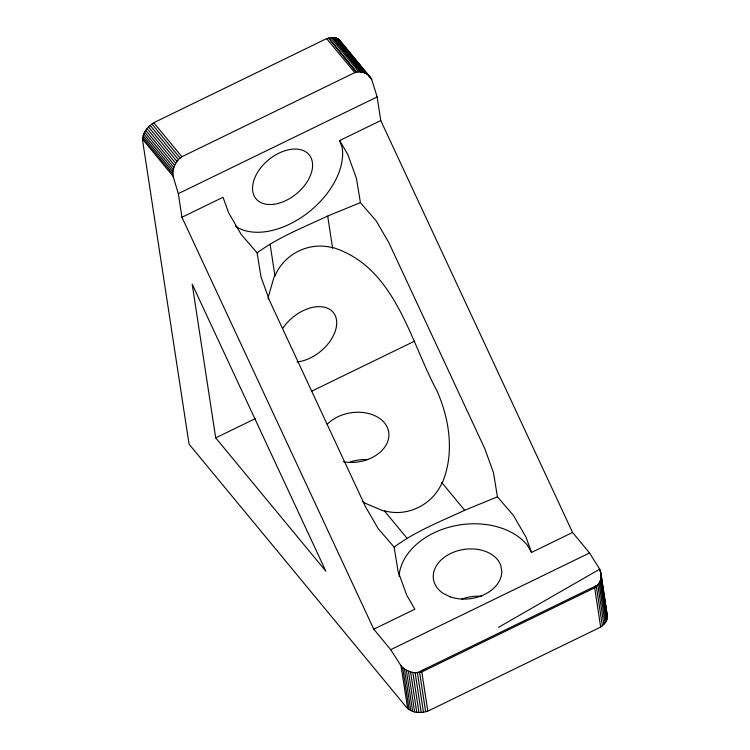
<?xml version="1.0" encoding="UTF-8"?>
<svg xmlns="http://www.w3.org/2000/svg" width="750" height="750" viewBox="0 0 750 750"><rect width="100%" height="100%" fill="white"/><g stroke="black" fill="none" stroke-linecap="round" stroke-linejoin="round"><path stroke-width="1.12" d="M600.956 573.281C601.987 578.869 599.288 584.616 594.694 587.812L421.809 671.916C414.431 674.138 406.059 671.663 401.044 665.812L390.712 649.688L373.772 629.184L181.941 217.266L178.331 193.631L173.072 176.278C172.003 168.759 175.622 160.969 181.894 156.731L354.778 72.628C361.228 70.416 368.897 73.275 371.756 79.631L377.147 96.919L380.756 120.562L572.587 532.472L589.528 552.975L599.728 569.156L600.956 573.281L607.463 616.594C607.322 621.778 603.206 625.856 598.781 627.994L429.788 710.203C422.4 713.709 412.219 713.606 406.406 707.203L189.066 444.169L142.65 140.822C141.994 132.431 148.744 125.334 155.747 121.744L324.741 39.544C329.288 37.331 335.7 36.141 339.637 40.134L370.716 77.878M268.2 299.137L268.294 296.85L274.116 276.816L274.95 275.916C284.241 253.791 309.337 241.369 332.531 247.734L333.759 247.8C395.522 267.787 409.931 340.641 436.969 390.863C449.419 419.241 454.566 452.344 442.744 481.819L442.022 482.841C432.488 504.769 407.503 517.406 384.3 510.741L383.1 510.825L364.209 502.809L362.409 501.441M603.844 624.441L597.806 584.953L595.116 586.266L594.694 587.812L600.656 626.962M373.772 629.184L414.844 609.206L406.688 595.134L398.081 571.303L394.125 547.116L378.253 528.722L365.578 506.869L269.662 300.909L261.056 277.069L257.1 252.881C278.85 236.888 304.472 226.959 328.828 215.55L360.413 202.631L376.284 221.025L388.95 242.878L484.866 448.837L493.472 472.669L497.428 496.856L513.3 515.25L525.975 537.103L531.516 552.45L572.587 532.472M394.125 547.116C415.828 531.028 441.441 521.109 465.844 509.775L497.428 496.856M602.353 625.772L596.334 586.453L595.116 586.266L423.722 669.628L420.553 672.169L419.878 671.494L417.394 672.703L423.441 712.2M498.516 627.347L599.728 569.156L600.084 571.472M178.331 193.631L377.147 96.919M181.941 217.266L223.012 197.287L228.562 212.634L241.228 234.497L257.1 252.881M235.388 226.172A68.972 43.922 -39.6 0 0 305.634 214.472A68.972 43.922 -39.6 0 0 342.206 147.778L339.684 140.541L380.756 120.562M215.7 437.887L192.178 284.128L325.866 571.219L215.7 437.887L255.675 418.444M311.428 391.322L414.516 341.175M390.712 649.688L589.528 552.975M423.722 669.628L419.878 671.494L419.625 672.403L425.644 711.731M441.759 482.522L464.644 510.225M344.016 46.153L346.209 48.797M347.672 50.559L349.856 53.203M351.319 54.966L363 69.056M368.841 76.106L371.756 79.631M338.559 39.169L368.091 74.906M337.284 38.409L366.488 73.763M364.744 72.881L335.812 37.875L364.462 72.787M362.85 72.253L334.191 37.566L362.55 72.206M360.956 72.028L332.438 37.5L360.637 72.019M330.591 37.669L358.875 71.906M356.831 72.159L328.659 38.072L356.184 72.328M326.7 38.7L354.778 72.628M153.816 122.794L181.894 156.731M151.95 124.031L180.122 158.119M150.178 125.428L178.472 159.666M148.537 126.956L177 161.4M147.047 128.606L175.716 163.303M145.734 130.341L174.656 165.347M144.628 132.131L173.841 167.475M143.737 133.941L173.269 169.669M143.091 135.75L172.959 171.891M142.688 137.513L172.912 174.094M384.3 510.741L407.016 538.228M142.537 139.219L173.072 176.278M339.637 40.134L341.1 42.628M339.684 140.541L347.85 154.612L356.456 178.444L360.413 202.631M531.516 552.45L527.175 544.988A68.972 49.697 -8.7 0 0 451.697 526.528A68.972 49.697 -8.7 0 0 399.028 576.459M595.116 586.266L595.566 587.072M606.206 611.897L607.463 616.594M332.587 248.109L327.703 216.159M401.044 665.812L407.644 708.488M600.45 571.209L606.909 613.397M601.059 577.463L607.303 618.234M600.666 579.497L606.844 619.866M599.991 581.447L606.112 621.459M599.025 583.275L605.1 622.997M421.809 671.916L427.772 711.066M415.116 672.722L421.2 712.453M412.838 672.478L418.959 712.5M410.587 671.953L416.766 712.331M408.403 671.175L414.647 711.947M406.331 670.144L412.641 711.356M404.409 668.888L410.784 710.578M402.656 667.425L409.106 709.612M270.094 244.219L274.95 275.916M283.022 327.919A34.491 21.966 -39.6 0 1 322.444 306.853A34.491 21.966 -39.6 0 1 333.844 334.678A34.491 21.966 -39.6 0 1 296.981 361.969M350.016 462.047A34.491 24.853 -8.7 0 1 367.697 459.581M461.869 599.062A34.491 24.853 -8.7 0 1 481.706 596.297M327.178 424.369A34.491 24.853 -8.7 0 1 372.262 414.637A34.491 24.853 -8.7 0 1 385.697 445.669A34.491 24.853 -8.7 0 1 343.378 461.775M450.178 596.812L443.109 593.316A34.491 24.853 -8.7 0 1 450.6 553.5A34.491 24.853 -8.7 0 1 500.728 565.294L501.825 571.688A34.491 24.853 -8.7 0 1 450.178 596.812M278.334 203.381A34.491 21.966 -39.6 0 0 310.425 156.666A34.491 21.966 -39.6 0 0 258.909 170.334A34.491 21.966 -39.6 0 0 278.334 203.381"/></g></svg>
